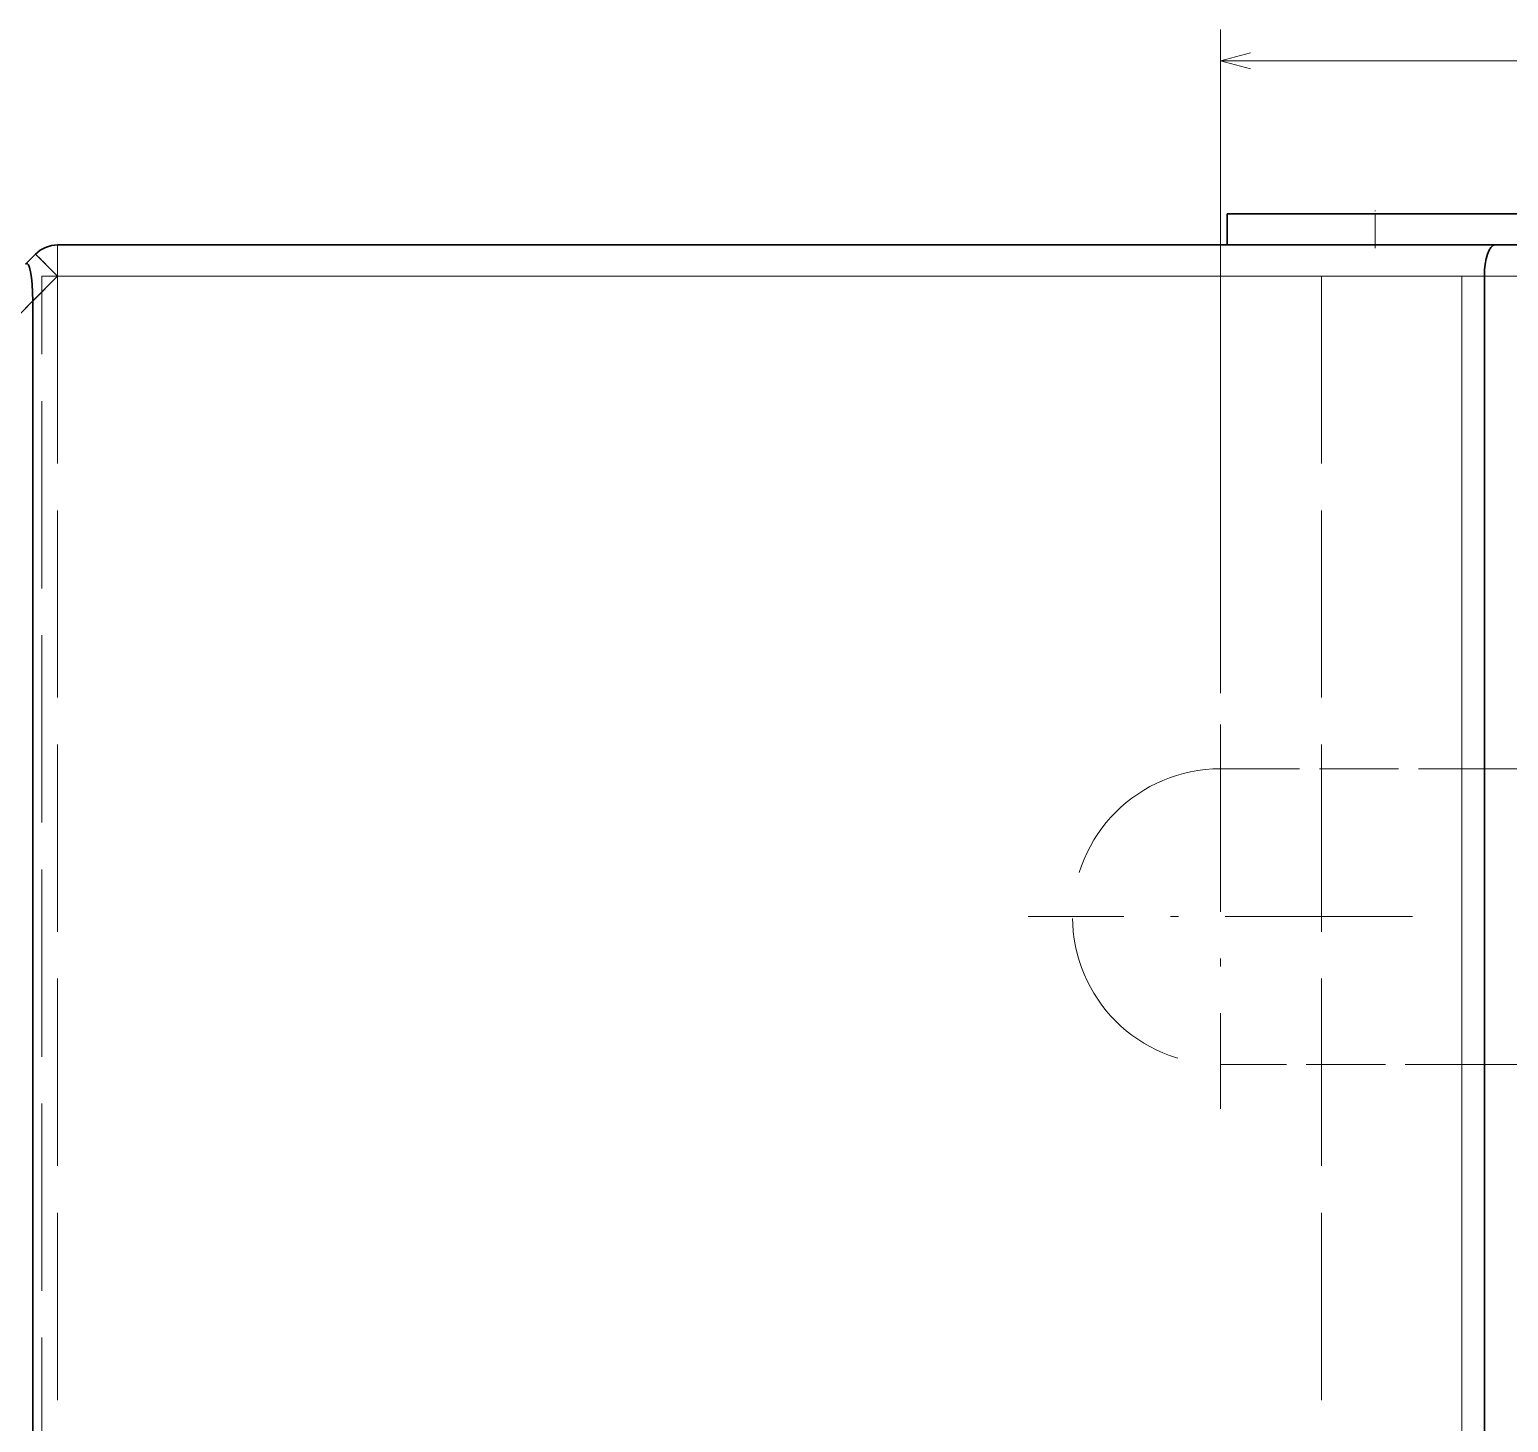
# Model space of a CAD drawing. Extents: x 28 to 1105, y 59 to 824.
# Drawn here: x 471.3 to 566, y 701.1 to 790.3 of the extents above; entities that cross this region are included whole.
import ezdxf

# ---------------------------------------------------------------- set-up
doc = ezdxf.new("R2010")
doc.units = 0
doc.linetypes.add('DASHDOT', pattern=[18.5, 12, -3, 0.5, -3])
doc.linetypes.add('DASHED', pattern=[15, 12, -3])

msp = doc.modelspace()

# ---------------------------------------------------------------- linework, layer by layer
at = {"color": 7, "lineweight": 13}
for p, q in [((547.585, 747.831), (547.585, 790.344)), ((547.585, 788.344), (602.585, 788.344)), ((557.503, 776.545), (557.503, 778.545)), ((473.069, 774.545), (473.069, 776.545)), ((473.069, 774.545), (471.655, 775.959)), ((471.478, 772.954), (473.069, 774.545)), ((564.51, 774.545), (473.069, 774.545))]:
    msp.add_line(p, q, dxfattribs=at)
at = {"color": 7, "lineweight": 35}
for p, q in [((557.503, 778.545), (548.031, 778.545)), ((548.031, 776.545), (548.031, 778.545)), ((602.503, 778.545), (557.503, 778.545)), ((565.177, 776.545), (473.069, 776.545)), ((565.177, 776.545), (583.915, 776.545)), ((471.016, 775.32), (471.655, 775.959)), ((564.51, 774.545), (564.51, 627.989)), ((471.478, 574.545), (471.478, 772.954))]:
    msp.add_line(p, q, dxfattribs=at)
at = {"color": 7, "linetype": 'DASHDOT', "lineweight": 13, "ltscale": 0.060001}
msp.add_line((557.503, 776.345), (557.503, 778.745), dxfattribs=at)
at = {"color": 7, "linetype": 'DASHED', "lineweight": 13, "ltscale": 0.05}
for p, q in [((557.503, 776.545), (557.503, 778.545)), ((473.069, 774.545), (473.069, 776.545))]:
    msp.add_line(p, q, dxfattribs=at)
at = {"color": 7, "linetype": 'DASHED', "lineweight": 13, "ltscale": 0.050001}
msp.add_line((473.069, 774.545), (471.655, 775.959), dxfattribs=at)
at = {"color": 7, "linetype": 'DASHED', "lineweight": 13}
for p, q in [((443.069, 744.545), (473.069, 774.545)), ((473.069, 774.545), (443.069, 744.545)), ((472.069, 774.545), (554.069, 774.545)), ((472.069, 574.545), (472.069, 774.545)), ((473.069, 774.545), (564.51, 774.545)), ((473.069, 774.545), (563.069, 774.545)), ((473.069, 774.545), (473.069, 574.545)), ((554.069, 774.545), (554.069, 574.545)), ((563.069, 774.545), (583.069, 774.545)), ((563.069, 774.545), (563.069, 574.545)), ((563.069, 574.545), (563.069, 774.545)), ((564.51, 742.989), (564.51, 774.545)), ((564.51, 742.989), (585.069, 742.989)), ((564.51, 627.989), (564.51, 724.045)), ((585.069, 724.045), (564.51, 724.045))]:
    msp.add_line(p, q, dxfattribs=at)
at = {"color": 7, "linetype": 'DASHDOT', "lineweight": 13}
for p, q in [((547.585, 745.831), (547.585, 721.204)), ((559.899, 733.517), (535.271, 733.517))]:
    msp.add_line(p, q, dxfattribs=at)
at = {"color": 7, "linetype": 'DASHED', "lineweight": 13, "ltscale": 0.423129}
for p, q in [((547.585, 742.989), (564.51, 742.989)), ((564.51, 724.045), (547.585, 724.045))]:
    msp.add_line(p, q, dxfattribs=at)
at = {"color": 7, "linetype": 'DASHED', "lineweight": 13, "ltscale": 0.473604}
msp.add_line((564.51, 724.045), (564.51, 742.989), dxfattribs=at)
at = {"color": 7, "lineweight": 13}
msp.add_lwpolyline([(549.517, 788.862), (547.585, 788.344), (549.517, 787.827)], dxfattribs=at)
at = {"color": 7, "lineweight": 35}
msp.add_arc((473.069, 774.545), 2, 90, 135, dxfattribs=at)
at = {"color": 7, "linetype": 'DASHED', "lineweight": 13}
msp.add_arc((547.585, 733.517), 9.472, 90, 270, dxfattribs=at)
at = {"color": 7, "lineweight": 35}
for centre, major_axis, ratio, start_param, end_param in [((565.177, 774.545), (0, -2), 0.333333, 3.141593, 4.712379), ((471.016, 772.492), (-0.076, -2.866), 0.158836, 1.736782, 3.307571)]:
    msp.add_ellipse(centre, major_axis=major_axis, ratio=ratio, start_param=start_param, end_param=end_param, dxfattribs=at)
at = {"color": 7, "linetype": 'DASHED', "lineweight": 13}
msp.add_ellipse((565.177, 774.545), major_axis=(0, -2), ratio=0.333333, start_param=3.141593, end_param=4.712379, dxfattribs=at)

doc.saveas('drawing.dxf')
